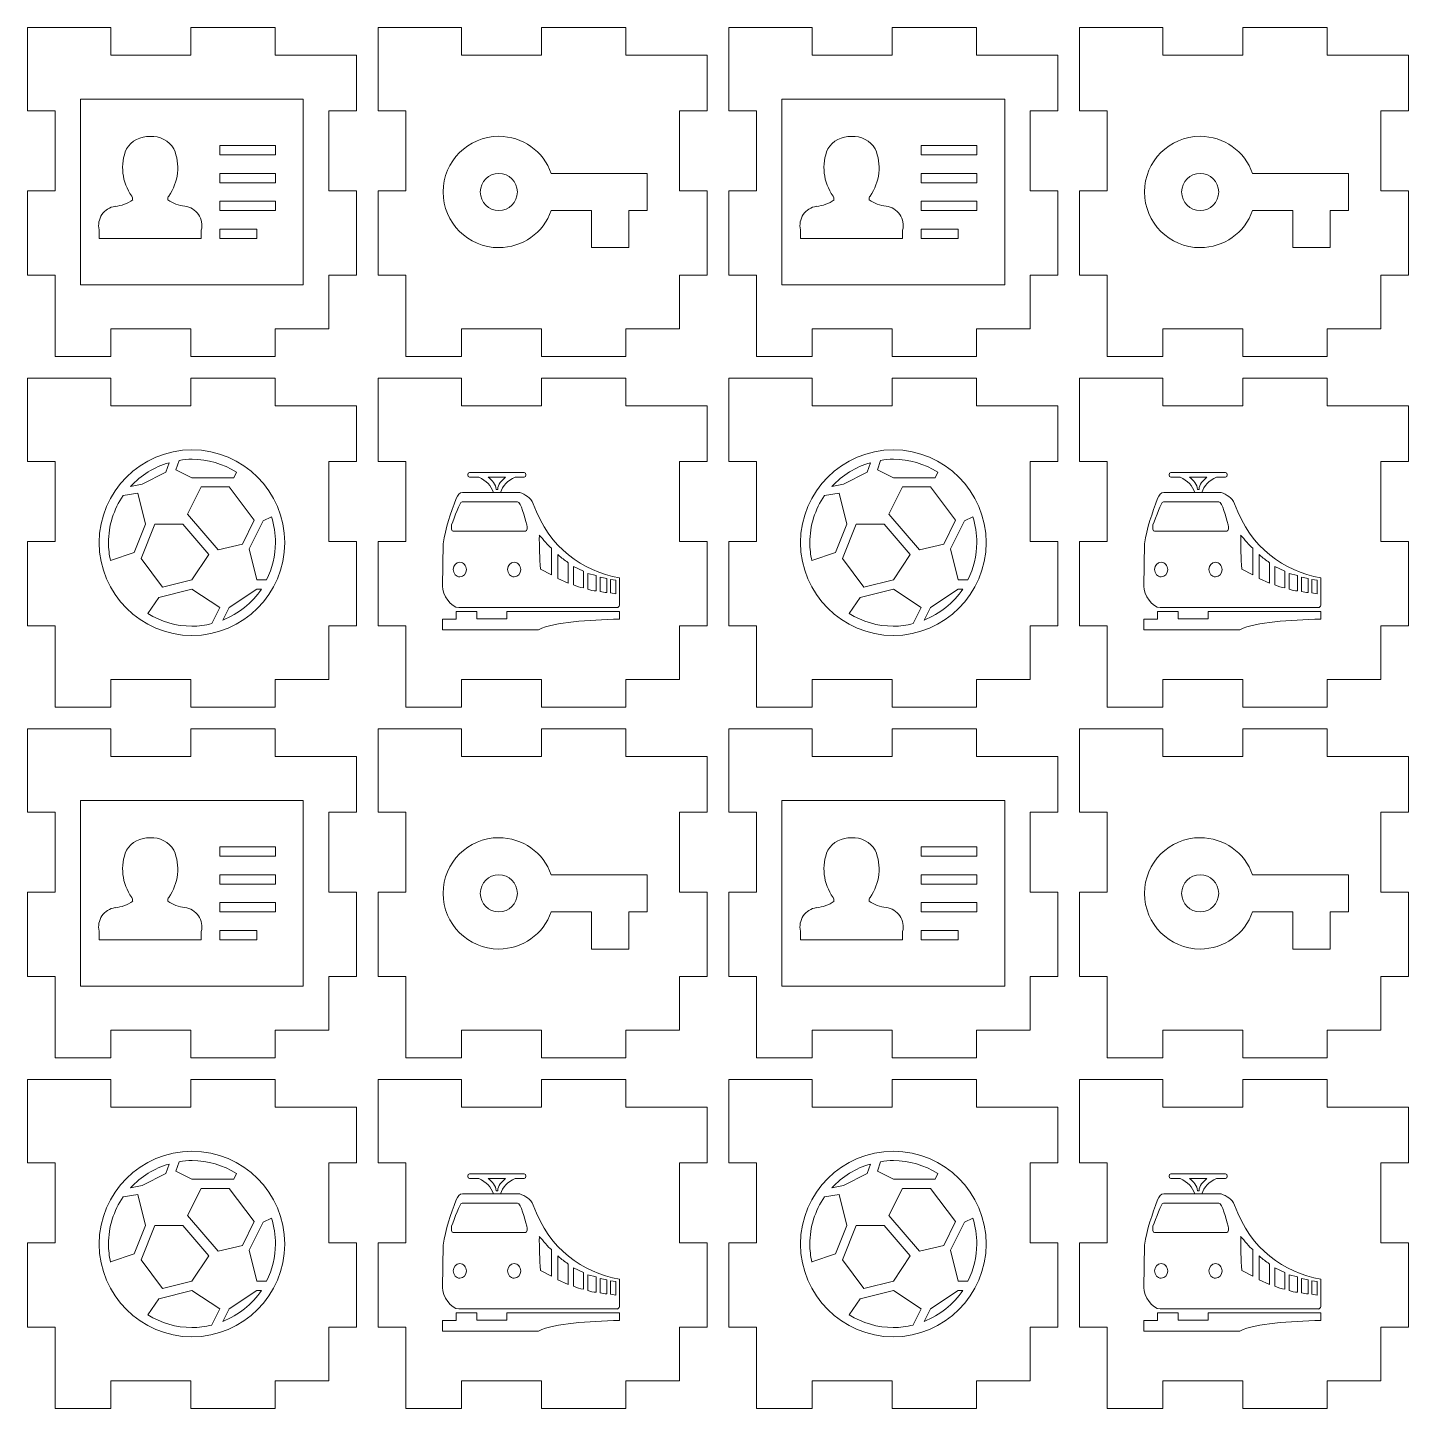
# Model space of a CAD drawing. Header units: millimetres. Extents: x 0 to 126, y 0 to 254.
# Drawn here: x 0 to 126, y 0 to 126 of the extents above; entities that cross this region are included whole.
import ezdxf

# ---------------------------------------------------------------- set-up
doc = ezdxf.new("R2010")
doc.units = ezdxf.units.MM
doc.layers.get('0').update_dxf_attribs({"lineweight": 25, "true_color": 0xffffff})
doc.layers.add('layer 1', color=3, linetype='Continuous', lineweight=9, true_color=0x00ff00)

msp = doc.modelspace()

# ---------------------------------------------------------------- linework, layer by layer
at = {"lineweight": 13}
for p, q in [((7.6, 126), (0, 126)), ((0, 118.4), (0, 126)), ((7.6, 126), (7.6, 123.5)), ((22.6, 126), (14.9, 126)), ((14.9, 126), (14.9, 123.5)), ((22.6, 126), (22.6, 123.5)), ((39.6, 126), (32, 126)), ((32, 118.4), (32, 126)), ((39.6, 126), (39.6, 123.5)), ((54.6, 126), (46.9, 126)), ((46.9, 126), (46.9, 123.5)), ((54.6, 126), (54.6, 123.5)), ((71.6, 126), (64, 126)), ((64, 118.4), (64, 126)), ((71.6, 126), (71.6, 123.5)), ((86.6, 126), (78.9, 126)), ((78.9, 126), (78.9, 123.5)), ((86.6, 126), (86.6, 123.5)), ((103.6, 126), (96, 126)), ((96, 118.4), (96, 126)), ((103.6, 126), (103.6, 123.5)), ((118.6, 126), (110.9, 126)), ((110.9, 126), (110.9, 123.5)), ((118.6, 126), (118.6, 123.5)), ((14.9, 123.5), (7.6, 123.5)), ((30, 123.5), (22.6, 123.5)), ((30, 118.4), (30, 123.5)), ((46.9, 123.5), (39.6, 123.5)), ((62, 123.5), (54.6, 123.5)), ((62, 118.4), (62, 123.5)), ((78.9, 123.5), (71.6, 123.5)), ((94, 123.5), (86.6, 123.5)), ((94, 118.4), (94, 123.5)), ((110.9, 123.5), (103.6, 123.5)), ((126, 123.5), (118.6, 123.5)), ((126, 118.4), (126, 123.5)), ((0, 118.4), (2.5, 118.4)), ((2.5, 111.1), (2.5, 118.4)), ((27.5, 111.1), (27.5, 118.4)), ((27.5, 118.4), (30, 118.4)), ((32, 118.4), (34.5, 118.4)), ((34.5, 111.1), (34.5, 118.4)), ((59.5, 111.1), (59.5, 118.4)), ((59.5, 118.4), (62, 118.4)), ((64, 118.4), (66.5, 118.4)), ((66.5, 111.1), (66.5, 118.4)), ((91.5, 111.1), (91.5, 118.4)), ((91.5, 118.4), (94, 118.4)), ((96, 118.4), (98.5, 118.4)), ((98.5, 111.1), (98.5, 118.4)), ((123.5, 111.1), (123.5, 118.4)), ((123.5, 118.4), (126, 118.4)), ((0, 103.4), (0, 111.1)), ((0, 111.1), (2.5, 111.1)), ((27.5, 111.1), (30, 111.1)), ((30, 103.4), (30, 111.1)), ((32, 103.4), (32, 111.1)), ((32, 111.1), (34.5, 111.1)), ((59.5, 111.1), (62, 111.1)), ((62, 103.4), (62, 111.1)), ((64, 103.4), (64, 111.1)), ((64, 111.1), (66.5, 111.1)), ((91.5, 111.1), (94, 111.1)), ((94, 103.4), (94, 111.1)), ((96, 103.4), (96, 111.1)), ((96, 111.1), (98.5, 111.1)), ((123.5, 111.1), (126, 111.1)), ((126, 103.4), (126, 111.1)), ((0, 103.4), (2.5, 103.4)), ((2.5, 96), (2.5, 103.4)), ((27.5, 98.5), (27.5, 103.4)), ((27.5, 103.4), (30, 103.4)), ((32, 103.4), (34.5, 103.4)), ((34.5, 96), (34.5, 103.4)), ((59.5, 98.5), (59.5, 103.4)), ((59.5, 103.4), (62, 103.4)), ((64, 103.4), (66.5, 103.4)), ((66.5, 96), (66.5, 103.4)), ((91.5, 98.5), (91.5, 103.4)), ((91.5, 103.4), (94, 103.4)), ((96, 103.4), (98.5, 103.4)), ((98.5, 96), (98.5, 103.4)), ((123.5, 98.5), (123.5, 103.4)), ((123.5, 103.4), (126, 103.4)), ((14.9, 98.5), (7.6, 98.5)), ((7.6, 98.5), (7.6, 96)), ((14.9, 98.5), (14.9, 96)), ((27.5, 98.5), (22.6, 98.5)), ((22.6, 98.5), (22.6, 96)), ((46.9, 98.5), (39.6, 98.5)), ((39.6, 98.5), (39.6, 96)), ((46.9, 98.5), (46.9, 96)), ((59.5, 98.5), (54.6, 98.5)), ((54.6, 98.5), (54.6, 96)), ((78.9, 98.5), (71.6, 98.5)), ((71.6, 98.5), (71.6, 96)), ((78.9, 98.5), (78.9, 96)), ((91.5, 98.5), (86.6, 98.5)), ((86.6, 98.5), (86.6, 96)), ((110.9, 98.5), (103.6, 98.5)), ((103.6, 98.5), (103.6, 96)), ((110.9, 98.5), (110.9, 96)), ((123.5, 98.5), (118.6, 98.5)), ((118.6, 98.5), (118.6, 96)), ((7.6, 96), (2.5, 96)), ((22.6, 96), (14.9, 96)), ((39.6, 96), (34.5, 96)), ((54.6, 96), (46.9, 96)), ((71.6, 96), (66.5, 96)), ((86.6, 96), (78.9, 96)), ((103.6, 96), (98.5, 96)), ((118.6, 96), (110.9, 96)), ((7.6, 94), (0, 94)), ((0, 86.4), (0, 94)), ((7.6, 94), (7.6, 91.5)), ((22.6, 94), (14.9, 94)), ((14.9, 94), (14.9, 91.5)), ((22.6, 94), (22.6, 91.5)), ((39.6, 94), (32, 94)), ((32, 86.4), (32, 94)), ((39.6, 94), (39.6, 91.5)), ((54.6, 94), (46.9, 94)), ((46.9, 94), (46.9, 91.5)), ((54.6, 94), (54.6, 91.5)), ((71.6, 94), (64, 94)), ((64, 86.4), (64, 94)), ((71.6, 94), (71.6, 91.5)), ((86.6, 94), (78.9, 94)), ((78.9, 94), (78.9, 91.5)), ((86.6, 94), (86.6, 91.5)), ((103.6, 94), (96, 94)), ((96, 86.4), (96, 94)), ((103.6, 94), (103.6, 91.5)), ((118.6, 94), (110.9, 94)), ((110.9, 94), (110.9, 91.5)), ((118.6, 94), (118.6, 91.5)), ((14.9, 91.5), (7.6, 91.5)), ((30, 91.5), (22.6, 91.5)), ((30, 86.4), (30, 91.5)), ((46.9, 91.5), (39.6, 91.5)), ((62, 91.5), (54.6, 91.5)), ((62, 86.4), (62, 91.5)), ((78.9, 91.5), (71.6, 91.5)), ((94, 91.5), (86.6, 91.5)), ((94, 86.4), (94, 91.5)), ((110.9, 91.5), (103.6, 91.5)), ((126, 91.5), (118.6, 91.5)), ((126, 86.4), (126, 91.5)), ((0, 86.4), (2.5, 86.4)), ((2.5, 79.1), (2.5, 86.4)), ((27.5, 79.1), (27.5, 86.4)), ((27.5, 86.4), (30, 86.4)), ((32, 86.4), (34.5, 86.4)), ((34.5, 79.1), (34.5, 86.4)), ((59.5, 79.1), (59.5, 86.4)), ((59.5, 86.4), (62, 86.4)), ((64, 86.4), (66.5, 86.4)), ((66.5, 79.1), (66.5, 86.4)), ((91.5, 79.1), (91.5, 86.4)), ((91.5, 86.4), (94, 86.4)), ((96, 86.4), (98.5, 86.4)), ((98.5, 79.1), (98.5, 86.4)), ((123.5, 79.1), (123.5, 86.4)), ((123.5, 86.4), (126, 86.4)), ((0, 71.4), (0, 79.1)), ((0, 79.1), (2.5, 79.1)), ((27.5, 79.1), (30, 79.1)), ((30, 71.4), (30, 79.1)), ((32, 71.4), (32, 79.1)), ((32, 79.1), (34.5, 79.1)), ((59.5, 79.1), (62, 79.1)), ((62, 71.4), (62, 79.1)), ((64, 71.4), (64, 79.1)), ((64, 79.1), (66.5, 79.1)), ((91.5, 79.1), (94, 79.1)), ((94, 71.4), (94, 79.1)), ((96, 71.4), (96, 79.1)), ((96, 79.1), (98.5, 79.1)), ((123.5, 79.1), (126, 79.1)), ((126, 71.4), (126, 79.1)), ((0, 71.4), (2.5, 71.4)), ((2.5, 64), (2.5, 71.4)), ((27.5, 66.5), (27.5, 71.4)), ((27.5, 71.4), (30, 71.4)), ((32, 71.4), (34.5, 71.4)), ((34.5, 64), (34.5, 71.4)), ((59.5, 66.5), (59.5, 71.4)), ((59.5, 71.4), (62, 71.4)), ((64, 71.4), (66.5, 71.4)), ((66.5, 64), (66.5, 71.4)), ((91.5, 66.5), (91.5, 71.4)), ((91.5, 71.4), (94, 71.4)), ((96, 71.4), (98.5, 71.4)), ((98.5, 64), (98.5, 71.4)), ((123.5, 66.5), (123.5, 71.4)), ((123.5, 71.4), (126, 71.4)), ((14.9, 66.5), (7.6, 66.5)), ((7.6, 66.5), (7.6, 64)), ((14.9, 66.5), (14.9, 64)), ((27.5, 66.5), (22.6, 66.5)), ((22.6, 66.5), (22.6, 64)), ((46.9, 66.5), (39.6, 66.5)), ((39.6, 66.5), (39.6, 64)), ((46.9, 66.5), (46.9, 64)), ((59.5, 66.5), (54.6, 66.5)), ((54.6, 66.5), (54.6, 64)), ((78.9, 66.5), (71.6, 66.5)), ((71.6, 66.5), (71.6, 64)), ((78.9, 66.5), (78.9, 64)), ((91.5, 66.5), (86.6, 66.5)), ((86.6, 66.5), (86.6, 64)), ((110.9, 66.5), (103.6, 66.5)), ((103.6, 66.5), (103.6, 64)), ((110.9, 66.5), (110.9, 64)), ((123.5, 66.5), (118.6, 66.5)), ((118.6, 66.5), (118.6, 64)), ((7.6, 64), (2.5, 64)), ((22.6, 64), (14.9, 64)), ((39.6, 64), (34.5, 64)), ((54.6, 64), (46.9, 64)), ((71.6, 64), (66.5, 64)), ((86.6, 64), (78.9, 64)), ((103.6, 64), (98.5, 64)), ((118.6, 64), (110.9, 64)), ((7.6, 62), (0, 62)), ((0, 54.4), (0, 62)), ((7.6, 62), (7.6, 59.5)), ((22.6, 62), (14.9, 62)), ((14.9, 62), (14.9, 59.5)), ((22.6, 62), (22.6, 59.5)), ((39.6, 62), (32, 62)), ((32, 54.4), (32, 62)), ((39.6, 62), (39.6, 59.5)), ((54.6, 62), (46.9, 62)), ((46.9, 62), (46.9, 59.5)), ((54.6, 62), (54.6, 59.5)), ((71.6, 62), (64, 62)), ((64, 54.4), (64, 62)), ((71.6, 62), (71.6, 59.5)), ((86.6, 62), (78.9, 62)), ((78.9, 62), (78.9, 59.5)), ((86.6, 62), (86.6, 59.5)), ((103.6, 62), (96, 62)), ((96, 54.4), (96, 62)), ((103.6, 62), (103.6, 59.5)), ((118.6, 62), (110.9, 62)), ((110.9, 62), (110.9, 59.5)), ((118.6, 62), (118.6, 59.5)), ((14.9, 59.5), (7.6, 59.5)), ((30, 59.5), (22.6, 59.5)), ((30, 54.4), (30, 59.5)), ((46.9, 59.5), (39.6, 59.5)), ((62, 59.5), (54.6, 59.5)), ((62, 54.4), (62, 59.5)), ((78.9, 59.5), (71.6, 59.5)), ((94, 59.5), (86.6, 59.5)), ((94, 54.4), (94, 59.5)), ((110.9, 59.5), (103.6, 59.5)), ((126, 59.5), (118.6, 59.5)), ((126, 54.4), (126, 59.5)), ((0, 54.4), (2.5, 54.4)), ((2.5, 47.1), (2.5, 54.4)), ((27.5, 47.1), (27.5, 54.4)), ((27.5, 54.4), (30, 54.4)), ((32, 54.4), (34.5, 54.4)), ((34.5, 47.1), (34.5, 54.4)), ((59.5, 47.1), (59.5, 54.4)), ((59.5, 54.4), (62, 54.4)), ((64, 54.4), (66.5, 54.4)), ((66.5, 47.1), (66.5, 54.4)), ((91.5, 47.1), (91.5, 54.4)), ((91.5, 54.4), (94, 54.4)), ((96, 54.4), (98.5, 54.4)), ((98.5, 47.1), (98.5, 54.4)), ((123.5, 47.1), (123.5, 54.4)), ((123.5, 54.4), (126, 54.4)), ((0, 39.4), (0, 47.1)), ((0, 47.1), (2.5, 47.1)), ((27.5, 47.1), (30, 47.1)), ((30, 39.4), (30, 47.1)), ((32, 39.4), (32, 47.1)), ((32, 47.1), (34.5, 47.1)), ((59.5, 47.1), (62, 47.1)), ((62, 39.4), (62, 47.1)), ((64, 39.4), (64, 47.1)), ((64, 47.1), (66.5, 47.1)), ((91.5, 47.1), (94, 47.1)), ((94, 39.4), (94, 47.1)), ((96, 39.4), (96, 47.1)), ((96, 47.1), (98.5, 47.1)), ((123.5, 47.1), (126, 47.1)), ((126, 39.4), (126, 47.1)), ((0, 39.4), (2.5, 39.4)), ((2.5, 32), (2.5, 39.4)), ((27.5, 34.5), (27.5, 39.4)), ((27.5, 39.4), (30, 39.4)), ((32, 39.4), (34.5, 39.4)), ((34.5, 32), (34.5, 39.4)), ((59.5, 34.5), (59.5, 39.4)), ((59.5, 39.4), (62, 39.4)), ((64, 39.4), (66.5, 39.4)), ((66.5, 32), (66.5, 39.4)), ((91.5, 34.5), (91.5, 39.4)), ((91.5, 39.4), (94, 39.4)), ((96, 39.4), (98.5, 39.4)), ((98.5, 32), (98.5, 39.4)), ((123.5, 34.5), (123.5, 39.4)), ((123.5, 39.4), (126, 39.4)), ((14.9, 34.5), (7.6, 34.5)), ((7.6, 34.5), (7.6, 32)), ((14.9, 34.5), (14.9, 32)), ((27.5, 34.5), (22.6, 34.5)), ((22.6, 34.5), (22.6, 32)), ((46.9, 34.5), (39.6, 34.5)), ((39.6, 34.5), (39.6, 32)), ((46.9, 34.5), (46.9, 32)), ((59.5, 34.5), (54.6, 34.5)), ((54.6, 34.5), (54.6, 32)), ((78.9, 34.5), (71.6, 34.5)), ((71.6, 34.5), (71.6, 32)), ((78.9, 34.5), (78.9, 32)), ((91.5, 34.5), (86.6, 34.5)), ((86.6, 34.5), (86.6, 32)), ((110.9, 34.5), (103.6, 34.5)), ((103.6, 34.5), (103.6, 32)), ((110.9, 34.5), (110.9, 32)), ((123.5, 34.5), (118.6, 34.5)), ((118.6, 34.5), (118.6, 32)), ((7.6, 32), (2.5, 32)), ((22.6, 32), (14.9, 32)), ((39.6, 32), (34.5, 32)), ((54.6, 32), (46.9, 32)), ((71.6, 32), (66.5, 32)), ((86.6, 32), (78.9, 32)), ((103.6, 32), (98.5, 32)), ((118.6, 32), (110.9, 32)), ((7.6, 30), (0, 30)), ((0, 22.4), (0, 30)), ((7.6, 30), (7.6, 27.5)), ((22.6, 30), (14.9, 30)), ((14.9, 30), (14.9, 27.5)), ((22.6, 30), (22.6, 27.5)), ((39.6, 30), (32, 30)), ((32, 22.4), (32, 30)), ((39.6, 30), (39.6, 27.5)), ((54.6, 30), (46.9, 30)), ((46.9, 30), (46.9, 27.5)), ((54.6, 30), (54.6, 27.5)), ((71.6, 30), (64, 30)), ((64, 22.4), (64, 30)), ((71.6, 30), (71.6, 27.5)), ((86.6, 30), (78.9, 30)), ((78.9, 30), (78.9, 27.5)), ((86.6, 30), (86.6, 27.5)), ((103.6, 30), (96, 30)), ((96, 22.4), (96, 30)), ((103.6, 30), (103.6, 27.5)), ((118.6, 30), (110.9, 30)), ((110.9, 30), (110.9, 27.5)), ((118.6, 30), (118.6, 27.5)), ((14.9, 27.5), (7.6, 27.5)), ((30, 27.5), (22.6, 27.5)), ((30, 22.4), (30, 27.5)), ((46.9, 27.5), (39.6, 27.5)), ((62, 27.5), (54.6, 27.5)), ((62, 22.4), (62, 27.5)), ((78.9, 27.5), (71.6, 27.5)), ((94, 27.5), (86.6, 27.5)), ((94, 22.4), (94, 27.5)), ((110.9, 27.5), (103.6, 27.5)), ((126, 27.5), (118.6, 27.5)), ((126, 22.4), (126, 27.5)), ((0, 22.4), (2.5, 22.4)), ((2.5, 15.1), (2.5, 22.4)), ((27.5, 15.1), (27.5, 22.4)), ((27.5, 22.4), (30, 22.4)), ((32, 22.4), (34.5, 22.4)), ((34.5, 15.1), (34.5, 22.4)), ((59.5, 15.1), (59.5, 22.4)), ((59.5, 22.4), (62, 22.4)), ((64, 22.4), (66.5, 22.4)), ((66.5, 15.1), (66.5, 22.4)), ((91.5, 15.1), (91.5, 22.4)), ((91.5, 22.4), (94, 22.4)), ((96, 22.4), (98.5, 22.4)), ((98.5, 15.1), (98.5, 22.4)), ((123.5, 15.1), (123.5, 22.4)), ((123.5, 22.4), (126, 22.4)), ((0, 7.4), (0, 15.1)), ((0, 15.1), (2.5, 15.1)), ((27.5, 15.1), (30, 15.1)), ((30, 7.4), (30, 15.1)), ((32, 7.4), (32, 15.1)), ((32, 15.1), (34.5, 15.1)), ((59.5, 15.1), (62, 15.1)), ((62, 7.4), (62, 15.1)), ((64, 7.4), (64, 15.1)), ((64, 15.1), (66.5, 15.1)), ((91.5, 15.1), (94, 15.1)), ((94, 7.4), (94, 15.1)), ((96, 7.4), (96, 15.1)), ((96, 15.1), (98.5, 15.1)), ((123.5, 15.1), (126, 15.1)), ((126, 7.4), (126, 15.1)), ((0, 7.4), (2.5, 7.4)), ((2.5, 0), (2.5, 7.4)), ((27.5, 2.5), (27.5, 7.4)), ((27.5, 7.4), (30, 7.4)), ((32, 7.4), (34.5, 7.4)), ((34.5, 0), (34.5, 7.4)), ((59.5, 2.5), (59.5, 7.4)), ((59.5, 7.4), (62, 7.4)), ((64, 7.4), (66.5, 7.4)), ((66.5, 0), (66.5, 7.4)), ((91.5, 2.5), (91.5, 7.4)), ((91.5, 7.4), (94, 7.4)), ((96, 7.4), (98.5, 7.4)), ((98.5, 0), (98.5, 7.4)), ((123.5, 2.5), (123.5, 7.4)), ((123.5, 7.4), (126, 7.4)), ((14.9, 2.5), (7.6, 2.5)), ((7.6, 2.5), (7.6, 0)), ((14.9, 2.5), (14.9, 0)), ((27.5, 2.5), (22.6, 2.5)), ((22.6, 2.5), (22.6, 0)), ((46.9, 2.5), (39.6, 2.5)), ((39.6, 2.5), (39.6, 0)), ((46.9, 2.5), (46.9, 0)), ((59.5, 2.5), (54.6, 2.5)), ((54.6, 2.5), (54.6, 0)), ((78.9, 2.5), (71.6, 2.5)), ((71.6, 2.5), (71.6, 0)), ((78.9, 2.5), (78.9, 0)), ((91.5, 2.5), (86.6, 2.5)), ((86.6, 2.5), (86.6, 0)), ((110.9, 2.5), (103.6, 2.5)), ((103.6, 2.5), (103.6, 0)), ((110.9, 2.5), (110.9, 0)), ((123.5, 2.5), (118.6, 2.5)), ((118.6, 2.5), (118.6, 0)), ((7.6, 0), (2.5, 0)), ((22.6, 0), (14.9, 0)), ((39.6, 0), (34.5, 0)), ((54.6, 0), (46.9, 0)), ((71.6, 0), (66.5, 0)), ((86.6, 0), (78.9, 0)), ((103.6, 0), (98.5, 0)), ((118.6, 0), (110.9, 0))]:
    msp.add_line(p, q, dxfattribs=at)
at = {"layer": 'layer 1', "lineweight": 9}
for p, q in [((4.84, 102.53), (4.84, 119.47)), ((4.84, 119.47), (25.16, 119.47)), ((25.16, 119.47), (25.16, 102.53)), ((68.84, 102.53), (68.84, 119.47)), ((68.84, 119.47), (89.16, 119.47)), ((89.16, 119.47), (89.16, 102.53)), ((17.54, 114.39), (17.54, 115.23)), ((17.54, 115.23), (22.62, 115.23)), ((22.62, 115.23), (22.62, 114.39)), ((81.54, 114.39), (81.54, 115.23)), ((81.54, 115.23), (86.62, 115.23)), ((86.62, 115.23), (86.62, 114.39)), ((22.62, 114.39), (17.54, 114.39)), ((86.62, 114.39), (81.54, 114.39)), ((17.54, 111.85), (17.54, 112.69)), ((17.54, 112.69), (22.62, 112.69)), ((22.62, 112.69), (22.62, 111.85)), ((56.55, 112.69), (47.78, 112.69)), ((56.55, 109.31), (56.55, 112.69)), ((81.54, 111.85), (81.54, 112.69)), ((81.54, 112.69), (86.62, 112.69)), ((86.62, 112.69), (86.62, 111.85)), ((120.55, 112.69), (111.78, 112.69)), ((120.55, 109.31), (120.55, 112.69)), ((22.62, 111.85), (17.54, 111.85)), ((86.62, 111.85), (81.54, 111.85)), ((17.54, 109.31), (17.54, 110.15)), ((17.54, 110.15), (22.62, 110.15)), ((22.62, 110.15), (22.62, 109.31)), ((81.54, 109.31), (81.54, 110.15)), ((81.54, 110.15), (86.62, 110.15)), ((86.62, 110.15), (86.62, 109.31)), ((22.62, 109.31), (17.54, 109.31)), ((47.78, 109.31), (51.47, 109.31)), ((51.47, 109.31), (51.47, 105.92)), ((54.85, 105.92), (54.85, 109.31)), ((54.85, 109.31), (56.55, 109.31)), ((86.62, 109.31), (81.54, 109.31)), ((111.78, 109.31), (115.47, 109.31)), ((115.47, 109.31), (115.47, 105.92)), ((118.85, 105.92), (118.85, 109.31)), ((118.85, 109.31), (120.55, 109.31)), ((6.53, 106.77), (6.53, 107.54)), ((15.85, 107.53), (15.84, 106.77)), ((17.54, 106.77), (17.54, 107.61)), ((17.54, 107.61), (20.93, 107.61)), ((20.93, 107.61), (20.93, 106.77)), ((70.53, 106.77), (70.53, 107.54)), ((79.85, 107.53), (79.84, 106.77)), ((81.54, 106.77), (81.54, 107.61)), ((81.54, 107.61), (84.93, 107.61)), ((84.93, 107.61), (84.93, 106.77)), ((15.84, 106.77), (6.53, 106.77)), ((15.84, 106.77), (15.84, 106.77)), ((20.93, 106.77), (17.54, 106.77)), ((51.47, 105.92), (54.85, 105.92)), ((79.84, 106.77), (70.53, 106.77)), ((79.84, 106.77), (79.84, 106.77)), ((84.93, 106.77), (81.54, 106.77)), ((115.47, 105.92), (118.85, 105.92)), ((25.16, 102.53), (4.84, 102.53)), ((89.16, 102.53), (68.84, 102.53)), ((12.91, 86.3), (12.62, 85.43)), ((13.54, 85.64), (13.84, 86.51)), ((76.91, 86.3), (76.62, 85.43)), ((77.54, 85.64), (77.84, 86.51)), ((12.62, 85.43), (10.45, 84.34)), ((15, 84.93), (13.54, 85.64)), ((15.85, 84.93), (15, 84.93)), ((18.81, 84.93), (15.85, 84.93)), ((19.05, 85.43), (18.81, 84.93)), ((45.32, 85.41), (40.31, 85.41)), ((40.31, 84.98), (41.16, 84.98)), ((42.04, 84.98), (43.61, 84.98)), ((44.49, 84.98), (45.32, 84.98)), ((76.62, 85.43), (74.45, 84.34)), ((79, 84.93), (77.54, 85.64)), ((79.85, 84.93), (79, 84.93)), ((82.81, 84.93), (79.85, 84.93)), ((83.05, 85.43), (82.81, 84.93)), ((109.32, 85.41), (104.31, 85.41)), ((104.31, 84.98), (105.16, 84.98)), ((106.04, 84.98), (107.61, 84.98)), ((108.49, 84.98), (109.32, 84.98)), ((8.73, 83.31), (10.06, 83.52)), ((10.45, 84.34), (9.4, 84.13)), ((10.06, 83.52), (10.77, 80.69)), ((14.6, 81.59), (15.85, 84.08)), ((15.85, 84.08), (18.39, 84.08)), ((18.39, 84.08), (20.66, 81.04)), ((39.69, 83.59), (44.92, 83.59)), ((42.5, 83.58), (42.83, 83.58)), ((42.83, 83.85), (42.75, 83.85)), ((42.9, 83.85), (42.83, 83.85)), ((42.83, 83.58), (42.83, 83.58)), ((42.83, 83.58), (43.15, 83.58)), ((72.73, 83.31), (74.06, 83.52)), ((74.45, 84.34), (73.4, 84.13)), ((74.06, 83.52), (74.77, 80.69)), ((78.6, 81.59), (79.85, 84.08)), ((79.85, 84.08), (82.39, 84.08)), ((82.39, 84.08), (84.66, 81.04)), ((103.69, 83.59), (108.92, 83.59)), ((106.5, 83.58), (106.83, 83.58)), ((106.83, 83.85), (106.75, 83.85)), ((106.9, 83.85), (106.83, 83.85)), ((106.83, 83.58), (106.83, 83.58)), ((106.83, 83.58), (107.15, 83.58)), ((44.71, 82.72), (39.65, 82.72)), ((108.71, 82.72), (103.65, 82.72)), ((10.77, 80.69), (9.73, 78.1)), ((10.37, 77.57), (11.61, 80.69)), ((11.61, 80.69), (14.15, 80.69)), ((14.15, 80.69), (16.53, 77.92)), ((17.38, 78.34), (14.6, 81.59)), ((20.66, 81.04), (19.61, 78.86)), ((20.22, 78.44), (21.49, 80.98)), ((21.49, 80.98), (22.25, 81.35)), ((74.77, 80.69), (73.73, 78.1)), ((74.37, 77.57), (75.61, 80.69)), ((75.61, 80.69), (78.15, 80.69)), ((78.15, 80.69), (80.53, 77.92)), ((81.38, 78.34), (78.6, 81.59)), ((84.66, 81.04), (83.61, 78.86)), ((84.22, 78.44), (85.49, 80.98)), ((85.49, 80.98), (86.25, 81.35)), ((38.84, 80.04), (45.42, 80.04)), ((102.84, 80.04), (109.42, 80.04)), ((19.61, 78.86), (17.38, 78.34)), ((20.93, 75.61), (20.22, 78.44)), ((37.85, 75.03), (37.93, 78.9)), ((47.8, 78.49), (47.8, 76.06)), ((83.61, 78.86), (81.38, 78.34)), ((84.93, 75.61), (84.22, 78.44)), ((101.85, 75.03), (101.93, 78.9)), ((111.8, 78.49), (111.8, 76.06)), ((9.73, 78.1), (7.57, 77.36)), ((12.32, 74.95), (10.37, 77.57)), ((16.53, 77.92), (15, 75.61)), ((48.37, 75.74), (48.37, 77.93)), ((49.32, 77.17), (49.33, 75.3)), ((73.73, 78.1), (71.57, 77.36)), ((76.32, 74.95), (74.37, 77.57)), ((80.53, 77.92), (79, 75.61)), ((112.37, 75.74), (112.37, 77.93)), ((113.32, 77.17), (113.33, 75.3)), ((15, 75.61), (12.32, 74.95)), ((21.8, 75.61), (20.93, 75.61)), ((47.8, 76.06), (46.8, 76.57)), ((49.33, 75.3), (48.37, 75.74)), ((49.81, 76.84), (49.81, 75.16)), ((50.74, 76.41), (49.81, 76.84)), ((50.74, 74.87), (50.74, 76.41)), ((51.13, 76.2), (51.13, 74.75)), ((51.87, 75.99), (51.13, 76.2)), ((51.87, 74.6), (51.87, 75.99)), ((52.26, 75.85), (52.26, 74.54)), ((52.86, 75.72), (52.26, 75.85)), ((52.86, 74.46), (52.86, 75.72)), ((53.19, 75.65), (53.19, 74.41)), ((53.68, 75.57), (53.19, 75.65)), ((54, 75.78), (54, 73.29)), ((79, 75.61), (76.32, 74.95)), ((85.8, 75.61), (84.93, 75.61)), ((111.8, 76.06), (110.8, 76.57)), ((113.33, 75.3), (112.37, 75.74)), ((113.81, 76.84), (113.81, 75.16)), ((114.74, 76.41), (113.81, 76.84)), ((114.74, 74.87), (114.74, 76.41)), ((115.13, 76.2), (115.13, 74.75)), ((115.87, 75.99), (115.13, 76.2)), ((115.87, 74.6), (115.87, 75.99)), ((116.26, 75.85), (116.26, 74.54)), ((116.86, 75.72), (116.26, 75.85)), ((116.86, 74.46), (116.86, 75.72)), ((117.19, 75.65), (117.19, 74.41)), ((117.68, 75.57), (117.19, 75.65)), ((118, 75.78), (118, 73.29)), ((11.96, 74), (15, 74.77)), ((15, 74.77), (17.54, 73.07)), ((18.39, 73.07), (20.93, 74.77)), ((20.93, 74.77), (21.35, 74.77)), ((53.19, 74.41), (53.68, 74.32)), ((53.68, 74.32), (53.68, 75.57)), ((75.96, 74), (79, 74.77)), ((79, 74.77), (81.54, 73.07)), ((82.39, 73.07), (84.93, 74.77)), ((84.93, 74.77), (85.35, 74.77)), ((117.19, 74.41), (117.68, 74.32)), ((117.68, 74.32), (117.68, 75.57)), ((10.98, 72.54), (11.96, 74)), ((74.98, 72.54), (75.96, 74)), ((17.54, 73.07), (16.8, 71.62)), ((17.8, 71.94), (18.39, 73.07)), ((37.85, 72.03), (39.1, 72.03)), ((37.85, 71.05), (37.85, 72.03)), ((39.1, 72.03), (39.1, 72.72)), ((39.1, 72.72), (40.98, 72.72)), ((53.79, 73.07), (39.35, 73.07)), ((40.98, 72.72), (40.98, 72.04)), ((40.98, 72.04), (43.73, 72.04)), ((43.73, 72.04), (43.73, 72.73)), ((43.73, 72.73), (54.01, 72.73)), ((54.01, 72.73), (54.01, 72.03)), ((81.54, 73.07), (80.8, 71.62)), ((81.8, 71.94), (82.39, 73.07)), ((101.85, 72.03), (103.1, 72.03)), ((101.85, 71.05), (101.85, 72.03)), ((103.1, 72.03), (103.1, 72.72)), ((103.1, 72.72), (104.98, 72.72)), ((117.79, 73.07), (103.35, 73.07)), ((104.98, 72.72), (104.98, 72.04)), ((104.98, 72.04), (107.73, 72.04)), ((107.73, 72.04), (107.73, 72.73)), ((107.73, 72.73), (118.01, 72.73)), ((118.01, 72.73), (118.01, 72.03)), ((46.63, 71.05), (37.85, 71.05)), ((110.63, 71.05), (101.85, 71.05)), ((4.84, 38.53), (4.84, 55.47)), ((4.84, 55.47), (25.16, 55.47)), ((25.16, 55.47), (25.16, 38.53)), ((68.84, 38.53), (68.84, 55.47)), ((68.84, 55.47), (89.16, 55.47)), ((89.16, 55.47), (89.16, 38.53)), ((17.54, 50.39), (17.54, 51.23)), ((17.54, 51.23), (22.62, 51.23)), ((22.62, 51.23), (22.62, 50.39)), ((81.54, 50.39), (81.54, 51.23)), ((81.54, 51.23), (86.62, 51.23)), ((86.62, 51.23), (86.62, 50.39)), ((22.62, 50.39), (17.54, 50.39)), ((86.62, 50.39), (81.54, 50.39)), ((17.54, 47.85), (17.54, 48.69)), ((17.54, 48.69), (22.62, 48.69)), ((22.62, 48.69), (22.62, 47.85)), ((56.55, 48.69), (47.78, 48.69)), ((56.55, 45.31), (56.55, 48.69)), ((81.54, 47.85), (81.54, 48.69)), ((81.54, 48.69), (86.62, 48.69)), ((86.62, 48.69), (86.62, 47.85)), ((120.55, 48.69), (111.78, 48.69)), ((120.55, 45.31), (120.55, 48.69)), ((22.62, 47.85), (17.54, 47.85)), ((86.62, 47.85), (81.54, 47.85)), ((17.54, 45.31), (17.54, 46.15)), ((17.54, 46.15), (22.62, 46.15)), ((22.62, 46.15), (22.62, 45.31)), ((81.54, 45.31), (81.54, 46.15)), ((81.54, 46.15), (86.62, 46.15)), ((86.62, 46.15), (86.62, 45.31)), ((22.62, 45.31), (17.54, 45.31)), ((47.78, 45.31), (51.47, 45.31)), ((51.47, 45.31), (51.47, 41.92)), ((54.85, 41.92), (54.85, 45.31)), ((54.85, 45.31), (56.55, 45.31)), ((86.62, 45.31), (81.54, 45.31)), ((111.78, 45.31), (115.47, 45.31)), ((115.47, 45.31), (115.47, 41.92)), ((118.85, 41.92), (118.85, 45.31)), ((118.85, 45.31), (120.55, 45.31)), ((6.53, 42.77), (6.53, 43.54)), ((15.85, 43.53), (15.84, 42.77)), ((17.54, 42.77), (17.54, 43.61)), ((17.54, 43.61), (20.93, 43.61)), ((20.93, 43.61), (20.93, 42.77)), ((70.53, 42.77), (70.53, 43.54)), ((79.85, 43.53), (79.84, 42.77)), ((81.54, 42.77), (81.54, 43.61)), ((81.54, 43.61), (84.93, 43.61)), ((84.93, 43.61), (84.93, 42.77)), ((15.84, 42.77), (6.53, 42.77)), ((15.84, 42.77), (15.84, 42.77)), ((20.93, 42.77), (17.54, 42.77)), ((51.47, 41.92), (54.85, 41.92)), ((79.84, 42.77), (70.53, 42.77)), ((79.84, 42.77), (79.84, 42.77)), ((84.93, 42.77), (81.54, 42.77)), ((115.47, 41.92), (118.85, 41.92)), ((25.16, 38.53), (4.84, 38.53)), ((89.16, 38.53), (68.84, 38.53)), ((12.62, 21.43), (10.45, 20.34)), ((12.91, 22.3), (12.62, 21.43)), ((13.54, 21.64), (13.84, 22.51)), ((15, 20.93), (13.54, 21.64)), ((19.05, 21.43), (18.81, 20.93)), ((76.62, 21.43), (74.45, 20.34)), ((76.91, 22.3), (76.62, 21.43)), ((77.54, 21.64), (77.84, 22.51)), ((79, 20.93), (77.54, 21.64)), ((83.05, 21.43), (82.81, 20.93)), ((10.45, 20.34), (9.4, 20.13)), ((15.85, 20.93), (15, 20.93)), ((18.81, 20.93), (15.85, 20.93)), ((45.32, 21.41), (40.31, 21.41)), ((40.31, 20.98), (41.16, 20.98)), ((42.04, 20.98), (43.61, 20.98)), ((44.49, 20.98), (45.32, 20.98)), ((74.45, 20.34), (73.4, 20.13)), ((79.85, 20.93), (79, 20.93)), ((82.81, 20.93), (79.85, 20.93)), ((109.32, 21.41), (104.31, 21.41)), ((104.31, 20.98), (105.16, 20.98)), ((106.04, 20.98), (107.61, 20.98)), ((108.49, 20.98), (109.32, 20.98)), ((8.73, 19.31), (10.06, 19.52)), ((10.06, 19.52), (10.77, 16.69)), ((14.6, 17.59), (15.85, 20.08)), ((15.85, 20.08), (18.39, 20.08)), ((18.39, 20.08), (20.66, 17.04)), ((39.69, 19.59), (44.92, 19.59)), ((42.5, 19.58), (42.83, 19.58)), ((42.83, 19.85), (42.75, 19.85)), ((42.9, 19.85), (42.83, 19.85)), ((42.83, 19.58), (42.83, 19.58)), ((42.83, 19.58), (43.15, 19.58)), ((72.73, 19.31), (74.06, 19.52)), ((74.06, 19.52), (74.77, 16.69)), ((78.6, 17.59), (79.85, 20.08)), ((79.85, 20.08), (82.39, 20.08)), ((82.39, 20.08), (84.66, 17.04)), ((103.69, 19.59), (108.92, 19.59)), ((106.5, 19.58), (106.83, 19.58)), ((106.83, 19.85), (106.75, 19.85)), ((106.9, 19.85), (106.83, 19.85)), ((106.83, 19.58), (106.83, 19.58)), ((106.83, 19.58), (107.15, 19.58)), ((44.71, 18.72), (39.65, 18.72)), ((108.71, 18.72), (103.65, 18.72)), ((10.77, 16.69), (9.73, 14.1)), ((10.37, 13.57), (11.61, 16.69)), ((11.61, 16.69), (14.15, 16.69)), ((14.15, 16.69), (16.53, 13.92)), ((17.38, 14.34), (14.6, 17.59)), ((20.66, 17.04), (19.61, 14.86)), ((20.22, 14.44), (21.49, 16.98)), ((21.49, 16.98), (22.25, 17.35)), ((74.77, 16.69), (73.73, 14.1)), ((74.37, 13.57), (75.61, 16.69)), ((75.61, 16.69), (78.15, 16.69)), ((78.15, 16.69), (80.53, 13.92)), ((81.38, 14.34), (78.6, 17.59)), ((84.66, 17.04), (83.61, 14.86)), ((84.22, 14.44), (85.49, 16.98)), ((85.49, 16.98), (86.25, 17.35)), ((38.84, 16.04), (45.42, 16.04)), ((102.84, 16.04), (109.42, 16.04)), ((9.73, 14.1), (7.57, 13.36)), ((16.53, 13.92), (15, 11.61)), ((19.61, 14.86), (17.38, 14.34)), ((20.93, 11.61), (20.22, 14.44)), ((37.85, 11.03), (37.93, 14.9)), ((47.8, 14.49), (47.8, 12.06)), ((48.37, 11.74), (48.37, 13.93)), ((73.73, 14.1), (71.57, 13.36)), ((80.53, 13.92), (79, 11.61)), ((83.61, 14.86), (81.38, 14.34)), ((84.93, 11.61), (84.22, 14.44)), ((101.85, 11.03), (101.93, 14.9)), ((111.8, 14.49), (111.8, 12.06)), ((112.37, 11.74), (112.37, 13.93)), ((12.32, 10.95), (10.37, 13.57)), ((49.32, 13.17), (49.33, 11.3)), ((49.81, 12.84), (49.81, 11.16)), ((50.74, 12.41), (49.81, 12.84)), ((76.32, 10.95), (74.37, 13.57)), ((113.32, 13.17), (113.33, 11.3)), ((113.81, 12.84), (113.81, 11.16)), ((114.74, 12.41), (113.81, 12.84)), ((15, 11.61), (12.32, 10.95)), ((21.8, 11.61), (20.93, 11.61)), ((47.8, 12.06), (46.8, 12.57)), ((49.33, 11.3), (48.37, 11.74)), ((50.74, 10.87), (50.74, 12.41)), ((51.13, 12.2), (51.13, 10.75)), ((51.87, 11.99), (51.13, 12.2)), ((51.87, 10.6), (51.87, 11.99)), ((52.26, 11.85), (52.26, 10.54)), ((52.86, 11.72), (52.26, 11.85)), ((52.86, 10.46), (52.86, 11.72)), ((53.19, 11.65), (53.19, 10.41)), ((53.68, 11.57), (53.19, 11.65)), ((53.68, 10.32), (53.68, 11.57)), ((54, 11.78), (54, 9.29)), ((79, 11.61), (76.32, 10.95)), ((85.8, 11.61), (84.93, 11.61)), ((111.8, 12.06), (110.8, 12.57)), ((113.33, 11.3), (112.37, 11.74)), ((114.74, 10.87), (114.74, 12.41)), ((115.13, 12.2), (115.13, 10.75)), ((115.87, 11.99), (115.13, 12.2)), ((115.87, 10.6), (115.87, 11.99)), ((116.26, 11.85), (116.26, 10.54)), ((116.86, 11.72), (116.26, 11.85)), ((116.86, 10.46), (116.86, 11.72)), ((117.19, 11.65), (117.19, 10.41)), ((117.68, 11.57), (117.19, 11.65)), ((117.68, 10.32), (117.68, 11.57)), ((118, 11.78), (118, 9.29)), ((11.96, 10), (15, 10.77)), ((15, 10.77), (17.54, 9.07)), ((18.39, 9.07), (20.93, 10.77)), ((20.93, 10.77), (21.35, 10.77)), ((53.19, 10.41), (53.68, 10.32)), ((75.96, 10), (79, 10.77)), ((79, 10.77), (81.54, 9.07)), ((82.39, 9.07), (84.93, 10.77)), ((84.93, 10.77), (85.35, 10.77)), ((117.19, 10.41), (117.68, 10.32)), ((10.98, 8.54), (11.96, 10)), ((17.54, 9.07), (16.8, 7.62)), ((17.8, 7.94), (18.39, 9.07)), ((53.79, 9.07), (39.35, 9.07)), ((74.98, 8.54), (75.96, 10)), ((81.54, 9.07), (80.8, 7.62)), ((81.8, 7.94), (82.39, 9.07)), ((117.79, 9.07), (103.35, 9.07)), ((37.85, 8.03), (39.1, 8.03)), ((37.85, 7.05), (37.85, 8.03)), ((39.1, 8.03), (39.1, 8.72)), ((39.1, 8.72), (40.98, 8.72)), ((40.98, 8.72), (40.98, 8.04)), ((40.98, 8.04), (43.73, 8.04)), ((43.73, 8.04), (43.73, 8.73)), ((43.73, 8.73), (54.01, 8.73)), ((54.01, 8.73), (54.01, 8.03)), ((101.85, 8.03), (103.1, 8.03)), ((101.85, 7.05), (101.85, 8.03)), ((103.1, 8.03), (103.1, 8.72)), ((103.1, 8.72), (104.98, 8.72)), ((104.98, 8.72), (104.98, 8.04)), ((104.98, 8.04), (107.73, 8.04)), ((107.73, 8.04), (107.73, 8.73)), ((107.73, 8.73), (118.01, 8.73)), ((118.01, 8.73), (118.01, 8.03)), ((46.63, 7.05), (37.85, 7.05)), ((110.63, 7.05), (101.85, 7.05))]:
    msp.add_line(p, q, dxfattribs=at)
for centre, radius, start, end in [((11.09, 113.64), 2.44, 87.7098, 148.1772), ((11.29, 113.65), 2.43, 32.1688, 92.3309), ((43, 111), 5.08, 90, 180), ((43, 111.01), 5.07, 19.4082, 89.9976), ((75.09, 113.64), 2.44, 87.7098, 148.1772), ((75.29, 113.65), 2.43, 32.1688, 92.3309), ((107, 111), 5.08, 90, 180), ((107, 111.01), 5.07, 19.4082, 89.9976), ((13.1, 113.21), 4.43, 157.1354, 215.6069), ((9.22, 113.21), 4.48, 324.9014, 22.8208), ((77.1, 113.21), 4.43, 157.1354, 215.6069), ((73.22, 113.21), 4.48, 324.9014, 22.8208), ((43, 111), 1.69, 90, 180), ((43, 111), 1.69, 0, 90), ((107, 111), 1.69, 90, 180), ((107, 111), 1.69, 0, 90), ((43, 111), 5.08, 180, 270), ((43, 111), 1.69, 180, 270), ((43, 111), 1.69, 270, 0), ((107, 111), 5.08, 180, 270), ((107, 111), 1.69, 180, 270), ((107, 111), 1.69, 270, 0), ((8.23, 107.96), 1.75, 98.0986, 193.8246), ((7.68, 112.94), 3.27, 275.3694, 305.7161), ((9.09, 110.35), 0.493, 352.4908, 34.5858), ((13.29, 110.35), 0.497, 145.9387, 187.97), ((14.67, 112.86), 3.18, 234.0798, 264.2738), ((14.13, 107.94), 1.77, 346.364, 82.8655), ((72.23, 107.96), 1.75, 98.0986, 193.8246), ((71.68, 112.94), 3.27, 275.3694, 305.7161), ((73.09, 110.35), 0.493, 352.4908, 34.5858), ((77.29, 110.35), 0.497, 145.9387, 187.97), ((78.67, 112.86), 3.18, 234.0798, 264.2738), ((78.13, 107.94), 1.77, 346.364, 82.8655), ((43, 110.99), 5.07, 270.0024, 340.5918), ((107, 110.99), 5.07, 270.0024, 340.5918), ((15, 79), 8.47, 90, 180), ((15, 79), 8.47, 0, 90), ((79, 79), 8.47, 90, 180), ((79, 79), 8.47, 0, 90), ((15.01, 78.96), 7.63, 105.9825, 137.3556), ((15.04, 80.05), 6.57, 90.3319, 100.5093), ((14.98, 79.1), 7.52, 57.2613, 89.8688), ((79.01, 78.96), 7.63, 105.9825, 137.3556), ((79.04, 80.05), 6.57, 90.3319, 100.5093), ((78.98, 79.1), 7.52, 57.2613, 89.8688), ((14.92, 79.01), 7.54, 145.2357, 180.069), ((78.92, 79.01), 7.54, 145.2357, 180.069), ((15.17, 79.03), 7.45, 359.7882, 18.1994), ((79.17, 79.03), 7.45, 359.7882, 18.1994), ((15, 79), 8.47, 180, 270), ((14.89, 79.02), 7.51, 180.1539, 192.7857), ((15, 79), 8.47, 270, 0), ((15.02, 79.05), 7.6, 333.118, 359.6198), ((79, 79), 8.47, 180, 270), ((78.89, 79.02), 7.51, 180.1539, 192.7857), ((79, 79), 8.47, 270, 0), ((79.02, 79.05), 7.6, 333.118, 359.6198), ((15, 79.09), 7.68, 291.381, 325.7383), ((79, 79.09), 7.68, 291.381, 325.7383), ((14.98, 78.88), 7.5, 237.7006, 270.1221), ((78.98, 78.88), 7.5, 237.7006, 270.1221), ((14.87, 79.35), 7.98, 270.941, 284.0368), ((78.87, 79.35), 7.98, 270.941, 284.0368), ((11.09, 49.64), 2.44, 87.7098, 148.1772), ((11.29, 49.65), 2.43, 32.1688, 92.3309), ((43, 47), 5.08, 90, 180), ((43, 47.01), 5.07, 19.4082, 89.9976), ((75.09, 49.64), 2.44, 87.7098, 148.1772), ((75.29, 49.65), 2.43, 32.1688, 92.3309), ((107, 47), 5.08, 90, 180), ((107, 47.01), 5.07, 19.4082, 89.9976), ((13.1, 49.21), 4.43, 157.1354, 215.6069), ((9.22, 49.21), 4.48, 324.9014, 22.8208), ((77.1, 49.21), 4.43, 157.1354, 215.6069), ((73.22, 49.21), 4.48, 324.9014, 22.8208), ((43, 47), 1.69, 90, 180), ((43, 47), 1.69, 0, 90), ((107, 47), 1.69, 90, 180), ((107, 47), 1.69, 0, 90), ((9.09, 46.35), 0.493, 352.4908, 34.5858), ((13.29, 46.35), 0.497, 145.9387, 187.97), ((43, 47), 5.08, 180, 270), ((43, 47), 1.69, 180, 270), ((43, 47), 1.69, 270, 0), ((73.09, 46.35), 0.493, 352.4908, 34.5858), ((77.29, 46.35), 0.497, 145.9387, 187.97), ((107, 47), 5.08, 180, 270), ((107, 47), 1.69, 180, 270), ((107, 47), 1.69, 270, 0), ((8.23, 43.96), 1.75, 98.0986, 193.8246), ((7.68, 48.94), 3.27, 275.3694, 305.7161), ((14.67, 48.86), 3.18, 234.0798, 264.2738), ((14.13, 43.94), 1.77, 346.364, 82.8655), ((72.23, 43.96), 1.75, 98.0986, 193.8246), ((71.68, 48.94), 3.27, 275.3694, 305.7161), ((78.67, 48.86), 3.18, 234.0798, 264.2738), ((78.13, 43.94), 1.77, 346.364, 82.8655), ((43, 46.99), 5.07, 270.0024, 340.5918), ((107, 46.99), 5.07, 270.0024, 340.5918), ((15, 15), 8.47, 90, 180), ((15, 15), 8.47, 0, 90), ((79, 15), 8.47, 90, 180), ((79, 15), 8.47, 0, 90), ((15.01, 14.96), 7.63, 105.9825, 137.3556), ((15.04, 16.05), 6.57, 90.3319, 100.5093), ((14.98, 15.1), 7.52, 57.2613, 89.8688), ((79.01, 14.96), 7.63, 105.9825, 137.3556), ((79.04, 16.05), 6.57, 90.3319, 100.5093), ((78.98, 15.1), 7.52, 57.2613, 89.8688), ((14.92, 15.01), 7.54, 145.2357, 180.069), ((78.92, 15.01), 7.54, 145.2357, 180.069), ((15.17, 15.03), 7.45, 359.7882, 18.1994), ((79.17, 15.03), 7.45, 359.7882, 18.1994), ((15, 15), 8.47, 180, 270), ((14.89, 15.02), 7.51, 180.1539, 192.7857), ((15, 15), 8.47, 270, 0), ((15.02, 15.05), 7.6, 333.118, 359.6198), ((79, 15), 8.47, 180, 270), ((78.89, 15.02), 7.51, 180.1539, 192.7857), ((79, 15), 8.47, 270, 0), ((79.02, 15.05), 7.6, 333.118, 359.6198), ((15, 15.09), 7.68, 291.381, 325.7383), ((79, 15.09), 7.68, 291.381, 325.7383), ((14.98, 14.88), 7.5, 237.7006, 270.1221), ((14.87, 15.35), 7.98, 270.941, 284.0368), ((78.98, 14.88), 7.5, 237.7006, 270.1221), ((78.87, 15.35), 7.98, 270.941, 284.0368)]:
    msp.add_arc(centre, radius, start, end, dxfattribs=at)
for centre, major_axis, start_param, end_param in [((75.81, 79.4), (0, -32.39), 4.70331, 4.799667), ((139.81, 79.4), (0, -32.39), 4.70331, 4.799667), ((39.44, 76.55), (0, 0.668), 6.283185, 1.570796), ((39.44, 76.55), (0, -0.668), 1.570796, 3.141593), ((44.4, 76.55), (0, 0.668), 6.283185, 1.570796), ((44.4, 76.55), (0, -0.668), 1.570796, 3.141593), ((103.44, 76.55), (0, 0.668), 6.283185, 1.570796), ((103.44, 76.55), (0, -0.668), 1.570796, 3.141593), ((108.4, 76.55), (0, 0.668), 6.283185, 1.570796), ((108.4, 76.55), (0, -0.668), 1.570796, 3.141593), ((39.44, 76.55), (0, -0.668), 4.712389, 0.000001), ((39.44, 76.55), (0, -0.668), 0, 1.570796), ((44.4, 76.55), (0, -0.668), 4.712389, 0.000001), ((44.4, 76.55), (0, -0.668), 0, 1.570796), ((103.44, 76.55), (0, -0.668), 4.712389, 0.000001), ((103.44, 76.55), (0, -0.668), 0, 1.570796), ((108.4, 76.55), (0, -0.668), 4.712389, 0.000001), ((108.4, 76.55), (0, -0.668), 0, 1.570796), ((50.95, 77.69), (0, -2.83), 5.816633, 6.200442), ((51.91, 77.16), (0, -2.56), 5.939887, 6.269222), ((52.77, 76.47), (0, 2.01), 2.853144, 3.193857), ((114.95, 77.69), (0, -2.83), 5.816633, 6.200442), ((115.91, 77.16), (0, -2.56), 5.939887, 6.269222), ((116.77, 76.47), (0, 2.01), 2.853144, 3.193857), ((53.76, 73.34), (0, -0.273), 0.102707, 1.37576), ((117.76, 73.34), (0, -0.273), 0.102707, 1.37576), ((75.81, 15.4), (0, -32.39), 4.70331, 4.799667), ((139.81, 15.4), (0, -32.39), 4.70331, 4.799667), ((39.44, 12.55), (0, 0.668), 6.283185, 1.570796), ((39.44, 12.55), (0, -0.668), 1.570796, 3.141593), ((44.4, 12.55), (0, 0.668), 6.283185, 1.570796), ((44.4, 12.55), (0, -0.668), 1.570796, 3.141593), ((103.44, 12.55), (0, 0.668), 6.283185, 1.570796), ((103.44, 12.55), (0, -0.668), 1.570796, 3.141593), ((108.4, 12.55), (0, 0.668), 6.283185, 1.570796), ((108.4, 12.55), (0, -0.668), 1.570796, 3.141593), ((39.44, 12.55), (0, -0.668), 4.712389, 0.000001), ((39.44, 12.55), (0, -0.668), 0, 1.570796), ((44.4, 12.55), (0, -0.668), 4.712389, 0.000001), ((44.4, 12.55), (0, -0.668), 0, 1.570796), ((103.44, 12.55), (0, -0.668), 4.712389, 0.000001), ((103.44, 12.55), (0, -0.668), 0, 1.570796), ((108.4, 12.55), (0, -0.668), 4.712389, 0.000001), ((108.4, 12.55), (0, -0.668), 0, 1.570796), ((50.95, 13.69), (0, -2.83), 5.816633, 6.200442), ((51.91, 13.16), (0, -2.56), 5.939887, 6.269222), ((52.77, 12.47), (0, 2.01), 2.853144, 3.193857), ((114.95, 13.69), (0, -2.83), 5.816633, 6.200442), ((115.91, 13.16), (0, -2.56), 5.939887, 6.269222), ((116.77, 12.47), (0, 2.01), 2.853144, 3.193857), ((53.76, 9.34), (0, -0.273), 0.102707, 1.37576), ((117.76, 9.34), (0, -0.273), 0.102707, 1.37576)]:
    msp.add_ellipse(centre, major_axis=major_axis, ratio=0.898887, start_param=start_param, end_param=end_param, dxfattribs=at)
for points in [[(40.31, 85.41), (40.11, 85.41), (40.12, 84.98), (40.31, 84.98)], [(41.16, 84.98), (41.88, 84.66), (42.3, 84.2), (42.5, 83.58)], [(42.75, 83.85), (42.75, 84.35), (42.38, 84.67), (42.04, 84.98)], [(43.61, 84.98), (43.27, 84.67), (42.9, 84.34), (42.9, 83.85)], [(43.15, 83.58), (43.35, 84.2), (43.77, 84.66), (44.49, 84.98)], [(45.32, 84.98), (45.53, 84.98), (45.5, 85.41), (45.32, 85.41)], [(104.31, 85.41), (104.11, 85.41), (104.12, 84.98), (104.31, 84.98)], [(105.16, 84.98), (105.88, 84.66), (106.3, 84.2), (106.5, 83.58)], [(106.75, 83.85), (106.75, 84.35), (106.38, 84.67), (106.04, 84.98)], [(107.61, 84.98), (107.27, 84.67), (106.9, 84.34), (106.9, 83.85)], [(107.15, 83.58), (107.35, 84.2), (107.77, 84.66), (108.49, 84.98)], [(109.32, 84.98), (109.53, 84.98), (109.5, 85.41), (109.32, 85.41)], [(39.12, 83.03), (39.24, 83.31), (39.39, 83.59), (39.69, 83.59)], [(44.92, 83.59), (45.4, 83.35), (45.91, 83.17), (46.13, 82.55)], [(103.12, 83.03), (103.24, 83.31), (103.39, 83.59), (103.69, 83.59)], [(108.92, 83.59), (109.4, 83.35), (109.91, 83.17), (110.13, 82.55)], [(37.93, 78.9), (38.12, 80.36), (38.62, 81.69), (39.12, 83.03)], [(39.65, 82.72), (39.37, 82.72), (39.01, 81.32), (38.69, 80.62)], [(45.56, 80.64), (45.32, 81.34), (45.03, 82.72), (44.71, 82.72)], [(46.13, 82.55), (47.63, 78.44), (50.6, 76.47), (54, 75.78)], [(101.93, 78.9), (102.12, 80.36), (102.62, 81.69), (103.12, 83.03)], [(103.65, 82.72), (103.37, 82.72), (103.01, 81.32), (102.69, 80.62)], [(109.56, 80.64), (109.32, 81.34), (109.03, 82.72), (108.71, 82.72)], [(110.13, 82.55), (111.63, 78.44), (114.6, 76.47), (118, 75.78)], [(38.69, 80.62), (38.63, 80.34), (38.69, 80.04), (38.84, 80.04)], [(45.42, 80.04), (45.58, 80.04), (45.64, 80.41), (45.56, 80.64)], [(46.69, 79.69), (47.06, 79.29), (47.46, 78.74), (47.8, 78.49)], [(102.69, 80.62), (102.63, 80.34), (102.69, 80.04), (102.84, 80.04)], [(109.42, 80.04), (109.58, 80.04), (109.64, 80.41), (109.56, 80.64)], [(110.69, 79.69), (111.06, 79.29), (111.46, 78.74), (111.8, 78.49)], [(48.37, 77.93), (48.79, 77.54), (48.96, 77.46), (49.32, 77.17)], [(112.37, 77.93), (112.79, 77.54), (112.96, 77.46), (113.32, 77.17)], [(39.35, 73.07), (38.66, 73.07), (37.85, 74.26), (37.85, 75.03)], [(103.35, 73.07), (102.66, 73.07), (101.85, 74.26), (101.85, 75.03)], [(54.01, 72.03), (51.11, 71.91), (48.16, 71.82), (46.63, 71.05)], [(118.01, 72.03), (115.11, 71.91), (112.16, 71.82), (110.63, 71.05)], [(40.31, 21.41), (40.11, 21.41), (40.12, 20.98), (40.31, 20.98)], [(41.16, 20.98), (41.88, 20.66), (42.3, 20.2), (42.5, 19.58)], [(42.75, 19.85), (42.75, 20.35), (42.38, 20.67), (42.04, 20.98)], [(43.61, 20.98), (43.27, 20.67), (42.9, 20.34), (42.9, 19.85)], [(43.15, 19.58), (43.35, 20.2), (43.77, 20.66), (44.49, 20.98)], [(45.32, 20.98), (45.53, 20.98), (45.5, 21.41), (45.32, 21.41)], [(104.31, 21.41), (104.11, 21.41), (104.12, 20.98), (104.31, 20.98)], [(105.16, 20.98), (105.88, 20.66), (106.3, 20.2), (106.5, 19.58)], [(106.75, 19.85), (106.75, 20.35), (106.38, 20.67), (106.04, 20.98)], [(107.61, 20.98), (107.27, 20.67), (106.9, 20.34), (106.9, 19.85)], [(107.15, 19.58), (107.35, 20.2), (107.77, 20.66), (108.49, 20.98)], [(109.32, 20.98), (109.53, 20.98), (109.5, 21.41), (109.32, 21.41)], [(37.93, 14.9), (38.12, 16.36), (38.62, 17.69), (39.12, 19.03)], [(39.12, 19.03), (39.24, 19.31), (39.39, 19.59), (39.69, 19.59)], [(44.92, 19.59), (45.4, 19.35), (45.91, 19.17), (46.13, 18.55)], [(101.93, 14.9), (102.12, 16.36), (102.62, 17.69), (103.12, 19.03)], [(103.12, 19.03), (103.24, 19.31), (103.39, 19.59), (103.69, 19.59)], [(108.92, 19.59), (109.4, 19.35), (109.91, 19.17), (110.13, 18.55)], [(39.65, 18.72), (39.37, 18.72), (39.01, 17.32), (38.69, 16.62)], [(45.56, 16.64), (45.32, 17.34), (45.03, 18.72), (44.71, 18.72)], [(46.13, 18.55), (47.63, 14.44), (50.6, 12.47), (54, 11.78)], [(103.65, 18.72), (103.37, 18.72), (103.01, 17.32), (102.69, 16.62)], [(109.56, 16.64), (109.32, 17.34), (109.03, 18.72), (108.71, 18.72)], [(110.13, 18.55), (111.63, 14.44), (114.6, 12.47), (118, 11.78)], [(38.69, 16.62), (38.63, 16.34), (38.69, 16.04), (38.84, 16.04)], [(45.42, 16.04), (45.58, 16.04), (45.64, 16.41), (45.56, 16.64)], [(102.69, 16.62), (102.63, 16.34), (102.69, 16.04), (102.84, 16.04)], [(109.42, 16.04), (109.58, 16.04), (109.64, 16.41), (109.56, 16.64)], [(46.69, 15.69), (47.06, 15.29), (47.46, 14.74), (47.8, 14.49)], [(110.69, 15.69), (111.06, 15.29), (111.46, 14.74), (111.8, 14.49)], [(48.37, 13.93), (48.79, 13.54), (48.96, 13.46), (49.32, 13.17)], [(112.37, 13.93), (112.79, 13.54), (112.96, 13.46), (113.32, 13.17)], [(39.35, 9.07), (38.66, 9.07), (37.85, 10.26), (37.85, 11.03)], [(103.35, 9.07), (102.66, 9.07), (101.85, 10.26), (101.85, 11.03)], [(54.01, 8.03), (51.11, 7.91), (48.16, 7.82), (46.63, 7.05)], [(118.01, 8.03), (115.11, 7.91), (112.16, 7.82), (110.63, 7.05)]]:
    msp.add_open_spline(points, degree=3, dxfattribs=at)

doc.saveas('drawing.dxf')
